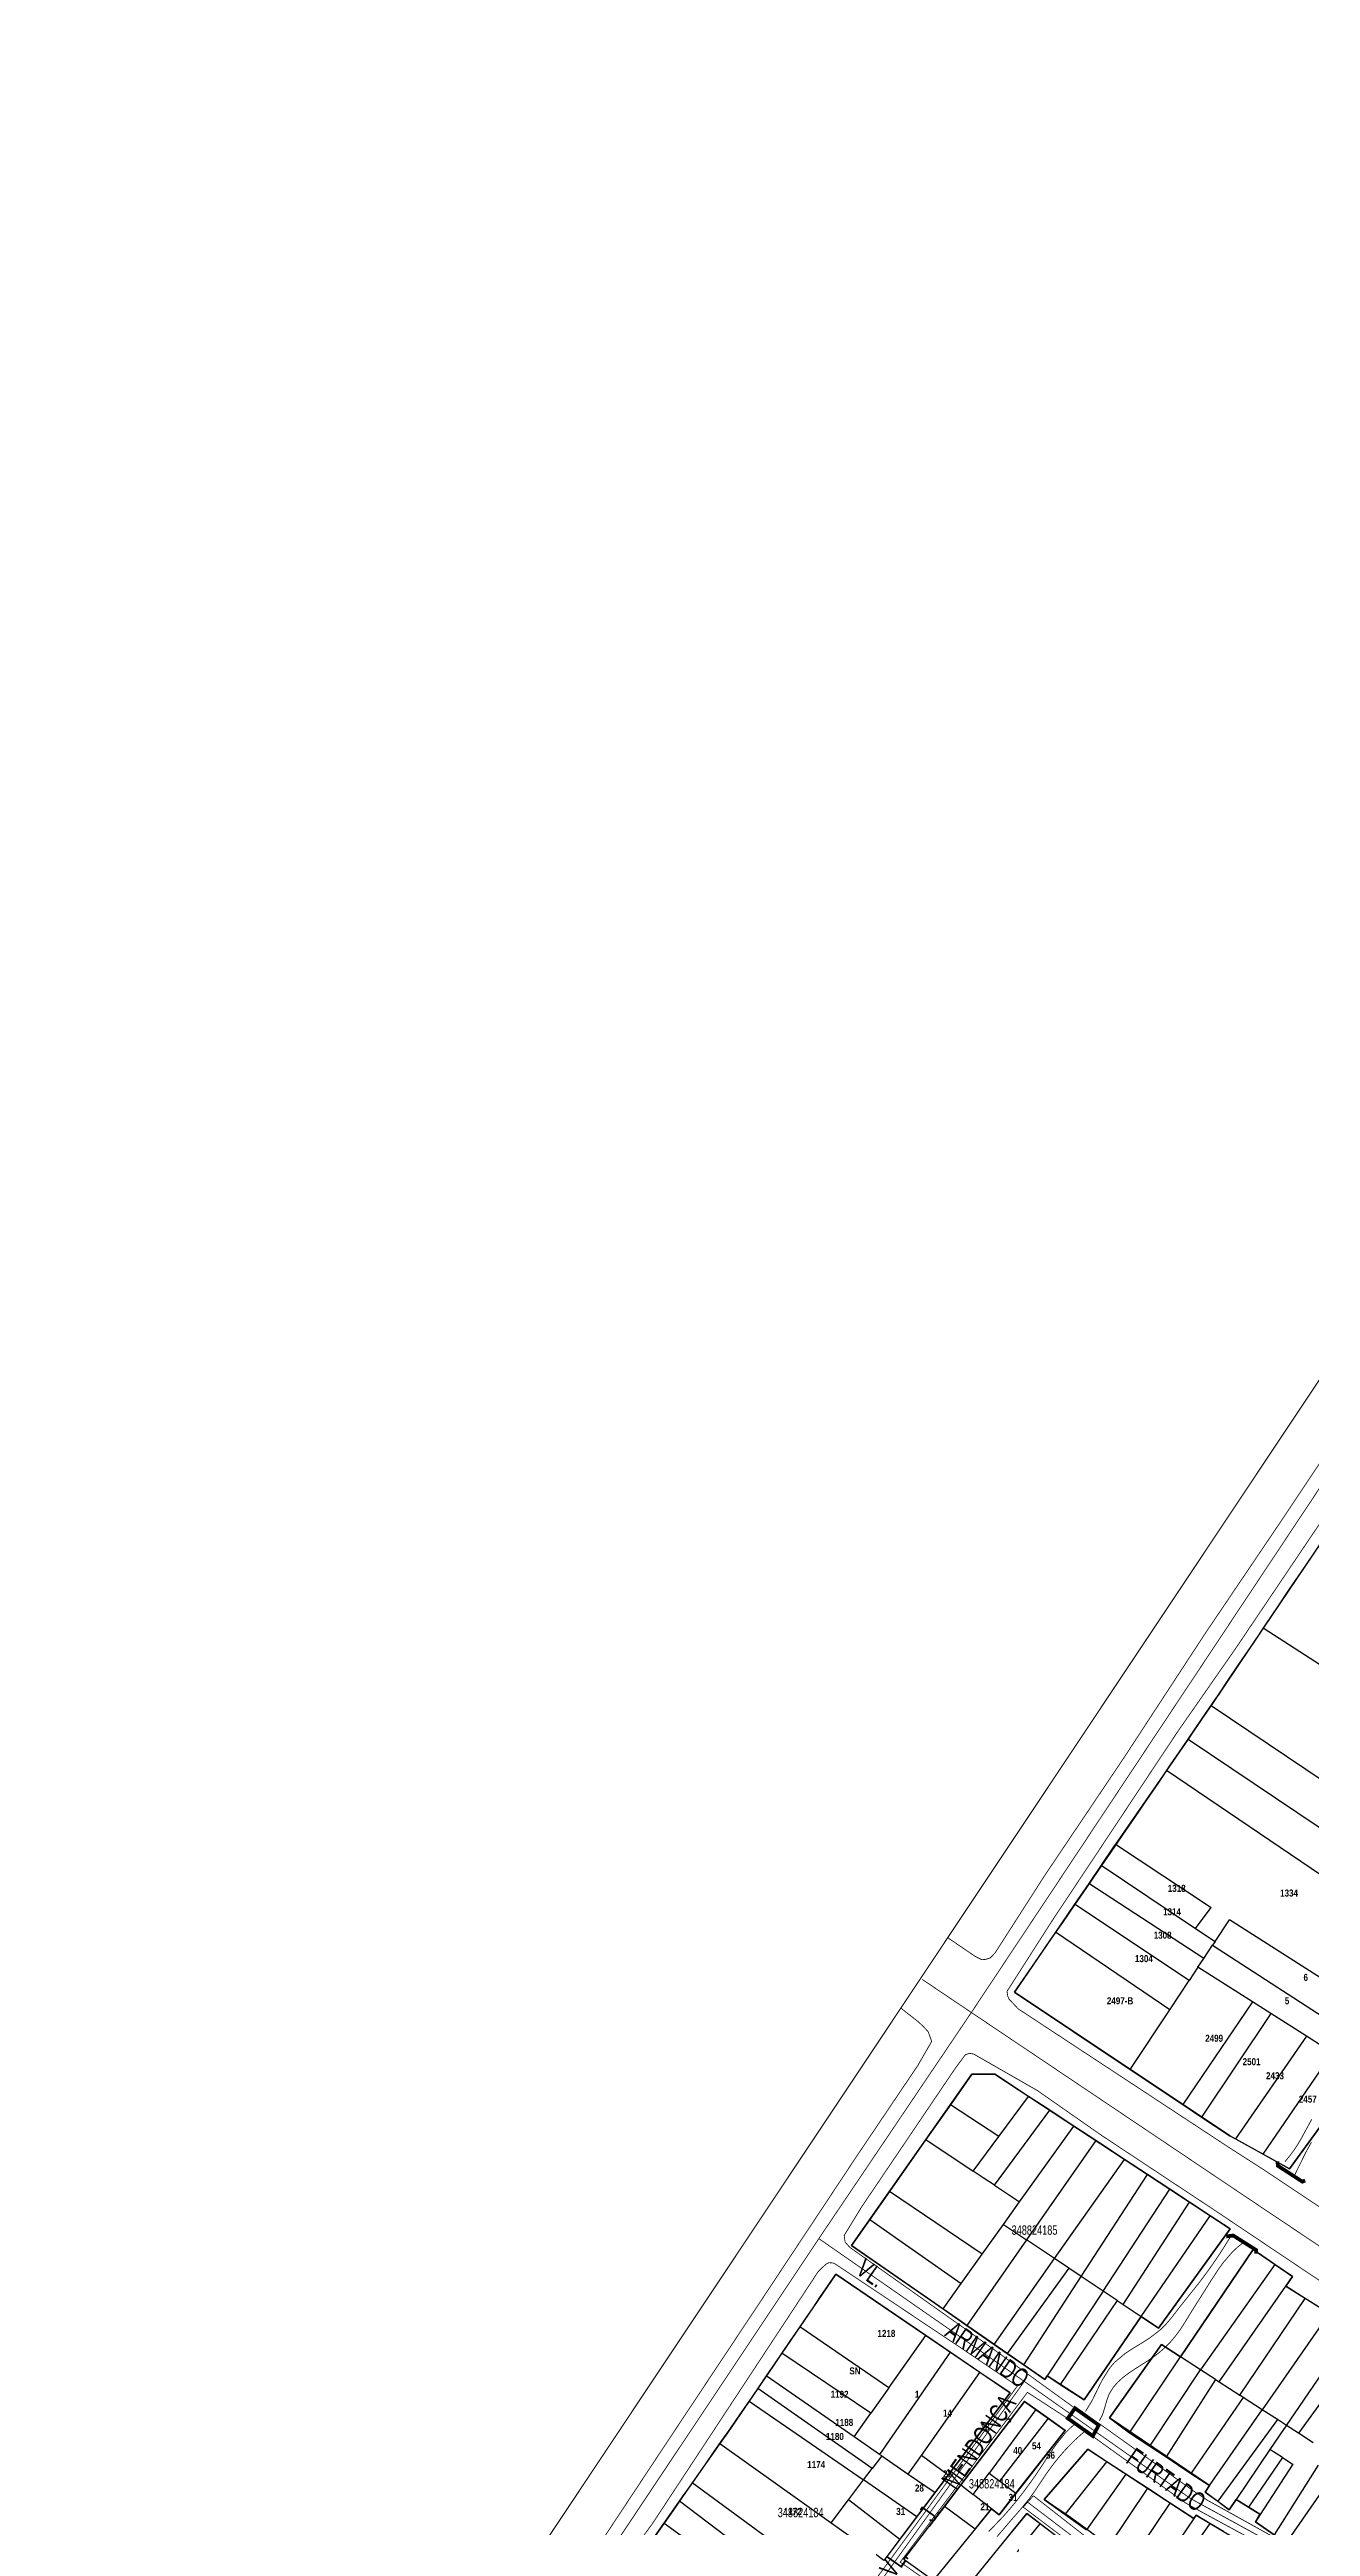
# Model space of a CAD drawing. Extents: x 203136 to 205923, y 4839890 to 4842982.
# Drawn here: x 203739 to 204008, y 4841901 to 4842430 of the extents above; entities that cross this region are included whole.
import ezdxf
from ezdxf.enums import TextEntityAlignment as Align

# ---------------------------------------------------------------- set-up
doc = ezdxf.new("R2010")
doc.units = 0
doc.header["$LTSCALE"] = 1.5
doc.header["$MEASUREMENT"] = 0
doc.linetypes.add('TRACO_25', pattern=[8, 3, -1, 1, -1, 1, -1])
for name, color, linetype in [('CD_MALHA_LOTES', 40, 'CONTINUOUS'), ('CD_TXT_QUADRA', 7, 'CONTINUOUS'), ('HD-CANAIS', 7, 'CONTINUOUS'), ('LM-LIM-SETOR-FISCAL', 7, 'CONTINUOUS'), ('RU-QUADRAS', 210, 'CONTINUOUS'), ('SV-EIXO-RUA-N-PAV', 6, 'CONTINUOUS'), ('SV-EIXO-RUA-PAV', 20, 'CONTINUOUS'), ('SV-PONTE-BUEIRO', 249, 'CONTINUOUS'), ('SV-RUA-PAVIM-S-GUIA-C-GUIA', 7, 'CONTINUOUS'), ('SV-TXT-RUA-N-PAV-S-GUIA-C-GUIA', 7, 'CONTINUOUS'), ('Th_NmrPort', 1, 'CONTINUOUS')]:
    doc.layers.add(name, color=color, linetype=linetype)
doc.styles.add('ARIAL', font='ARIAL.TTF')
doc.styles.get("Standard").update_dxf_attribs({"font": 'swisscbo.ttf'})
doc.linetypes.add('Limite', pattern='A,20,-3,[130,ltypeshp.shx,S=6.35,R=0,X=0,Y=0],-3,20', length=46)

msp = doc.modelspace()

# ---------------------------------------------------------------- linework, layer by layer
at = {"layer": 'CD_MALHA_LOTES', "linetype": 'Continuous'}
for p, q in [((204015.58, 4842119.03), (203997.8, 4842092.71)), ((203997.8, 4842092.71), (203986.67, 4842076.24)), ((204018.85, 4842079.13), (203997.8, 4842092.71)), ((203986.67, 4842076.24), (203984.86, 4842073.56)), ((203986.67, 4842076.24), (204048.09, 4842034.92)), ((203984.86, 4842073.56), (203981.75, 4842069.05)), ((203981.75, 4842069.05), (203977.14, 4842062.38)), ((203981.75, 4842069.05), (204042.28, 4842028.37)), ((203977.14, 4842062.38), (203966.27, 4842046.63)), ((204032.37, 4842024.93), (203977.14, 4842062.38)), ((203966.01, 4842046.25), (203963.2, 4842042.13)), ((203966.27, 4842046.63), (203966.01, 4842046.25)), ((203966.27, 4842046.63), (203986.72, 4842033.11)), ((203963.2, 4842042.13), (203960.54, 4842038.25)), ((203963.2, 4842042.13), (203983.37, 4842028.6)), ((203957.51, 4842033.8), (203953.46, 4842027.87)), ((203960.54, 4842038.25), (203957.51, 4842033.8)), ((203981.99, 4842017.53), (203957.51, 4842033.8)), ((203985.12, 4842022.23), (203960.54, 4842038.25)), ((203983.37, 4842028.6), (203986.72, 4842033.11)), ((203983.37, 4842028.6), (203987.52, 4842025.83)), ((203987.52, 4842025.83), (203990.59, 4842030.45)), ((204019.46, 4842012.04), (203990.59, 4842030.45)), ((203953.46, 4842027.87), (203944.68, 4842015.02)), ((203977.86, 4842011.3), (203953.46, 4842027.87)), ((203985.12, 4842022.23), (203987.01, 4842025.04)), ((203987.52, 4842025.83), (203987.01, 4842025.04)), ((203987.01, 4842025.04), (204015.64, 4842006.47)), ((203977.86, 4842011.3), (203981.99, 4842017.53)), ((203983.88, 4842020.37), (203981.99, 4842017.53)), ((203983.88, 4842020.37), (203985.12, 4842022.23)), ((203995.56, 4842012.95), (203983.88, 4842020.37)), ((203944.68, 4842015.02), (203969.4, 4841998.56)), ((203995.56, 4842012.95), (203980.66, 4841991.06)), ((203999.41, 4842010.5), (203995.56, 4842012.95)), ((203969.4, 4841998.56), (203977.86, 4842011.3)), ((203999.41, 4842010.5), (203984.66, 4841988.39)), ((204007.05, 4842005.64), (203999.41, 4842010.5)), ((204007.05, 4842005.64), (203991.87, 4841983.72)), ((203997.77, 4841980.44), (204012.63, 4842002.09)), ((204012.63, 4842002.09), (204007.05, 4842005.64)), ((203935.58, 4841997.51), (203931.01, 4841991)), ((203940.51, 4841997.51), (203935.58, 4841997.51)), ((203947.71, 4841992.78), (203940.51, 4841997.51)), ((203969.4, 4841998.56), (203980.66, 4841991.06)), ((204003.42, 4841977.3), (204018.67, 4841998.26)), ((203941.38, 4841984.26), (203947.71, 4841992.78)), ((203952.22, 4841989.82), (203947.71, 4841992.78)), ((203980.66, 4841991.06), (203984.66, 4841988.39)), ((203931.01, 4841991), (203925.78, 4841983.56)), ((203941.38, 4841984.26), (203931.01, 4841991)), ((203940.41, 4841973.82), (203952.22, 4841989.82)), ((203945.76, 4841970.25), (203957.34, 4841986.46)), ((203957.34, 4841986.46), (203952.22, 4841989.82)), ((203962.06, 4841983.36), (203957.34, 4841986.46)), ((203984.66, 4841988.39), (203990.7, 4841984.37)), ((203925.78, 4841983.56), (203918.01, 4841972.5)), ((203925.78, 4841983.56), (203935.89, 4841976.82)), ((203935.89, 4841976.82), (203941.38, 4841984.26)), ((203962.06, 4841983.36), (203947.28, 4841962.17)), ((203968.18, 4841979.34), (203962.06, 4841983.36)), ((203990.7, 4841984.37), (203991.87, 4841983.72)), ((203991.87, 4841983.72), (203997.77, 4841980.44)), ((203938.03, 4841975.4), (203935.89, 4841976.82)), ((203940.41, 4841973.82), (203938.03, 4841975.4)), ((203953.26, 4841958.17), (203968.18, 4841979.34)), ((203958.96, 4841954.36), (203973.12, 4841976.09)), ((203973.12, 4841976.09), (203968.18, 4841979.34)), ((203977.89, 4841972.96), (203973.12, 4841976.09)), ((203997.77, 4841980.44), (204003.42, 4841977.3)), ((203918.01, 4841972.5), (203913.79, 4841966.5)), ((203937.81, 4841959.13), (203918.01, 4841972.5)), ((203940.41, 4841973.82), (203945.76, 4841970.25)), ((203942.34, 4841965.47), (203945.76, 4841970.25)), ((203963.6, 4841951.25), (203977.89, 4841972.96)), ((203967.93, 4841948.36), (203982.07, 4841970.22)), ((203982.07, 4841970.22), (203977.89, 4841972.96)), ((203986.47, 4841967.33), (203982.07, 4841970.22)), ((203913.79, 4841966.5), (203909.91, 4841960.97)), ((203913.79, 4841966.5), (203933.31, 4841952.84)), ((203937.81, 4841959.13), (203942.34, 4841965.47)), ((203942.34, 4841965.47), (203947.28, 4841962.17)), ((203971.75, 4841945.8), (203986.47, 4841967.33)), ((203990.78, 4841964.5), (203986.47, 4841967.33)), ((203909.91, 4841960.97), (203929.43, 4841947.41)), ((203947.28, 4841962.17), (203934.52, 4841943.88)), ((203953.26, 4841958.17), (203947.28, 4841962.17)), ((203975.45, 4841943.33), (203990.78, 4841964.5)), ((203995.7, 4841960.14), (203980.17, 4841937.19)), ((204000.3, 4841956.94), (203995.7, 4841960.14)), ((203906.51, 4841954.84), (203898.84, 4841943.63)), ((203925.78, 4841941.72), (203906.51, 4841954.84)), ((203933.31, 4841952.84), (203937.81, 4841959.13)), ((203940.34, 4841939.84), (203953.26, 4841958.17)), ((203956.32, 4841956.12), (203943.15, 4841937.89)), ((203946.65, 4841935.46), (203958.96, 4841954.36)), ((203956.32, 4841956.12), (203953.26, 4841958.17)), ((203958.96, 4841954.36), (203956.32, 4841956.12)), ((203963.6, 4841951.25), (203958.96, 4841954.36)), ((204000.3, 4841956.94), (203984.59, 4841934.63)), ((204004.07, 4841954.32), (204000.3, 4841956.94)), ((204002.65, 4841952.28), (204004.07, 4841954.32)), ((203929.43, 4841947.41), (203933.31, 4841952.84)), ((203963.6, 4841951.25), (203951.66, 4841933.11)), ((203966.65, 4841949.21), (203954.44, 4841931.32)), ((203966.65, 4841949.21), (203963.6, 4841951.25)), ((203966.65, 4841949.21), (203967.93, 4841948.36)), ((203988.38, 4841931.88), (204002.65, 4841952.28)), ((203992.82, 4841929), (204006.79, 4841949.67)), ((204006.79, 4841949.67), (204002.65, 4841952.28)), ((204011.88, 4841946.46), (204006.79, 4841949.67)), ((203898.84, 4841943.63), (203894.99, 4841937.99)), ((203917.88, 4841930.58), (203898.84, 4841943.63)), ((203929.43, 4841947.41), (203934.52, 4841943.88)), ((203934.52, 4841943.88), (203940.34, 4841939.84)), ((203959.58, 4841927.99), (203971.75, 4841945.8)), ((203967.93, 4841948.36), (203971.75, 4841945.8)), ((203971.75, 4841945.8), (203975.45, 4841943.33)), ((204011.88, 4841946.46), (203997.6, 4841925.91)), ((203930.97, 4841938.18), (203915.86, 4841916.37)), ((203917.88, 4841930.58), (203925.78, 4841941.72)), ((203930.97, 4841938.18), (203925.78, 4841941.72)), ((203937.32, 4841933.86), (203930.97, 4841938.18)), ((203940.34, 4841939.84), (203943.15, 4841937.89)), ((203976.09, 4841939.83), (203964.98, 4841924.18)), ((203980.17, 4841937.19), (203976.09, 4841939.83)), ((204002.76, 4841922.56), (204016.98, 4841943.24)), ((204020.08, 4841941.28), (204005.38, 4841920.87)), ((203891.67, 4841933.13), (203889.84, 4841930.46)), ((203894.99, 4841937.99), (203891.67, 4841933.13)), ((203910.45, 4841920.12), (203891.67, 4841933.13)), ((203914.02, 4841925.14), (203894.99, 4841937.99)), ((203924.8, 4841916.14), (203937.32, 4841933.86)), ((203943.75, 4841929.48), (203937.32, 4841933.86)), ((203943.15, 4841937.89), (203946.65, 4841935.46)), ((203946.65, 4841935.46), (203951.15, 4841932.33)), ((203951.15, 4841932.33), (203951.66, 4841933.11)), ((203951.66, 4841933.11), (203954.44, 4841931.32)), ((203969.23, 4841921.01), (203980.17, 4841937.19)), ((203973.58, 4841918.13), (203984.45, 4841934.42)), ((203984.45, 4841934.42), (203980.17, 4841937.19)), ((203984.45, 4841934.42), (203984.59, 4841934.63)), ((203987.63, 4841932.36), (203984.45, 4841934.42)), ((203887.99, 4841927.76), (203883.38, 4841921.01)), ((203889.84, 4841930.46), (203887.99, 4841927.76)), ((203887.99, 4841927.76), (203912.44, 4841910.92)), ((203914.3, 4841913.37), (203889.84, 4841930.46)), ((203917.88, 4841930.58), (203914.02, 4841925.14)), ((203930.53, 4841911.96), (203943.75, 4841929.48)), ((203946.86, 4841927.65), (203933.24, 4841909.85)), ((203949.24, 4841925.95), (203946.86, 4841927.65)), ((203954.44, 4841931.32), (203959.58, 4841927.99)), ((203987.63, 4841932.36), (203977.07, 4841915.82)), ((203993.55, 4841928.53), (203982.56, 4841912.6)), ((203987.63, 4841932.36), (203988.38, 4841931.88)), ((203988.38, 4841931.88), (203992.82, 4841929)), ((203993.55, 4841928.53), (203992.82, 4841929)), ((203997.6, 4841925.91), (203993.55, 4841928.53)), ((203910.45, 4841920.12), (203914.02, 4841925.14)), ((203949.24, 4841925.95), (203939.25, 4841912.38)), ((203941.54, 4841910.67), (203951.82, 4841923.91)), ((203951.92, 4841924.04), (203949.24, 4841925.95)), ((203951.92, 4841924.04), (203951.82, 4841923.91)), ((203955.48, 4841921.5), (203951.92, 4841924.04)), ((203964.98, 4841924.18), (203969.23, 4841921.01)), ((203986.33, 4841909.7), (203997.6, 4841925.91)), ((204000.85, 4841923.8), (203988.09, 4841906.36)), ((204000.85, 4841923.8), (203997.6, 4841925.91)), ((204002.76, 4841922.56), (204000.85, 4841923.8)), ((204002.76, 4841922.56), (204002.28, 4841921.87)), ((204005.38, 4841920.87), (204002.76, 4841922.56)), ((203881.74, 4841918.67), (203875.87, 4841910.29)), ((203883.38, 4841921.01), (203881.74, 4841918.67)), ((203881.74, 4841918.67), (203905.51, 4841901.78)), ((203915.86, 4841916.37), (203910.45, 4841920.12)), ((203945, 4841908.08), (203955.48, 4841921.5)), ((203960.34, 4841917.47), (203951.02, 4841906.72)), ((203964.4, 4841914.82), (203960.34, 4841917.47)), ((203969.23, 4841921.01), (203973.58, 4841918.13)), ((203973.58, 4841918.13), (203977.07, 4841915.82)), ((203999.26, 4841917.42), (203992.01, 4841906.71)), ((204002.28, 4841921.87), (203999.26, 4841917.42)), ((204001.92, 4841915.7), (203999.26, 4841917.42)), ((204008.51, 4841918.84), (204005.38, 4841920.87)), ((203912.44, 4841910.92), (203914.3, 4841913.37)), ((203916.33, 4841916.05), (203914.3, 4841913.37)), ((203916.33, 4841916.05), (203915.86, 4841916.37)), ((203916.33, 4841916.05), (203922, 4841912.17)), ((203922, 4841912.17), (203924.8, 4841916.14)), ((203922, 4841912.17), (203927.73, 4841908.25)), ((203930.53, 4841911.96), (203924.8, 4841916.14)), ((203927.73, 4841908.25), (203930.53, 4841911.96)), ((203935.88, 4841907.79), (203939.25, 4841912.38)), ((203939.25, 4841912.38), (203941.54, 4841910.67)), ((203955.52, 4841903.51), (203964.4, 4841914.82)), ((203968.49, 4841912.14), (203960.08, 4841900.26)), ((203968.49, 4841912.14), (203964.4, 4841914.82)), ((203973.09, 4841909.13), (203968.49, 4841912.14)), ((203977.07, 4841915.82), (203982.37, 4841912.31)), ((203982.56, 4841912.6), (203982.37, 4841912.31)), ((203982.37, 4841912.31), (203986.33, 4841909.7)), ((204001.92, 4841915.7), (203994.66, 4841905.09)), ((204004.12, 4841914.27), (203997.16, 4841903.54)), ((204009.53, 4841914.05), (204000.16, 4841899.18)), ((204001.92, 4841915.7), (204004.02, 4841914.34)), ((204002.7, 4841897.41), (204012.78, 4841911.88)), ((204004.02, 4841914.34), (204004.12, 4841914.27)), ((203875.87, 4841910.29), (203873.16, 4841906.41)), ((203903.18, 4841890.22), (203875.87, 4841910.29)), ((203905.51, 4841901.78), (203909.22, 4841906.67)), ((203909.22, 4841906.67), (203912.44, 4841910.92)), ((203920.18, 4841898.24), (203909.22, 4841906.67)), ((203923.83, 4841903.07), (203912.44, 4841910.92)), ((203923.83, 4841903.07), (203927.73, 4841908.25)), ((203933.24, 4841909.85), (203929.73, 4841905.26)), ((203933.24, 4841909.85), (203935.88, 4841907.79)), ((203939.81, 4841904.72), (203935.88, 4841907.79)), ((203941.4, 4841903.48), (203945, 4841908.08)), ((203941.54, 4841910.67), (203945, 4841908.08)), ((203951.02, 4841906.72), (203955.52, 4841903.51)), ((203973.09, 4841909.13), (203964.81, 4841896.84)), ((203977.94, 4841905.96), (203973.09, 4841909.13)), ((203986.33, 4841909.7), (203985.38, 4841908.33)), ((203985.38, 4841908.33), (203988.09, 4841906.36)), ((203990.55, 4841904.56), (203992.01, 4841906.71)), ((203992.01, 4841906.71), (203994.66, 4841905.09)), ((203869.83, 4841901.69), (203866.56, 4841897.09)), ((203871.2, 4841903.62), (203869.83, 4841901.69)), ((203869.83, 4841901.69), (203896.78, 4841882.27)), ((203873.16, 4841906.41), (203871.2, 4841903.62)), ((203899.88, 4841886.12), (203873.16, 4841906.41)), ((203905.51, 4841901.78), (203909.95, 4841898.63)), ((203920.18, 4841898.24), (203923.83, 4841903.07)), ((203929.73, 4841905.26), (203926.44, 4841900.96)), ((203936.27, 4841900.4), (203929.73, 4841905.26)), ((203936.27, 4841900.4), (203939.81, 4841904.72)), ((203939.81, 4841904.72), (203941.4, 4841903.48)), ((203947.29, 4841903.76), (203942.37, 4841897.7)), ((203945.32, 4841895.56), (203950.18, 4841901.57)), ((203950.18, 4841901.57), (203947.29, 4841903.76)), ((203953.19, 4841899.29), (203950.18, 4841901.57)), ((203955.52, 4841903.51), (203960.08, 4841900.26)), ((203969.33, 4841893.19), (203977.94, 4841905.96)), ((203982.98, 4841902.67), (203975.63, 4841891.84)), ((203982.98, 4841902.67), (203977.94, 4841905.96)), ((203986.42, 4841901.62), (203978.34, 4841890.08)), ((203983.46, 4841903.38), (203982.98, 4841902.67)), ((203986.42, 4841901.62), (203983.46, 4841903.38)), ((203989.3, 4841899.92), (203986.42, 4841901.62)), ((203988.09, 4841906.36), (203990.55, 4841904.56)), ((203994.66, 4841905.09), (203997.06, 4841903.62)), ((203997.16, 4841903.54), (203996.14, 4841901.98)), ((203996.14, 4841901.98), (204000.16, 4841899.18)), ((203997.06, 4841903.62), (203997.16, 4841903.54))]:
    msp.add_line(p, q, dxfattribs=at)
for p in [(203946.86, 4841927.65), (203949.24, 4841925.95), (203949.24, 4841925.95), (203955.48, 4841921.5), (203939.25, 4841912.38), (203939.25, 4841912.38), (203933.24, 4841909.85), (203933.24, 4841909.85), (203935.88, 4841907.79), (203941.54, 4841910.67), (203941.54, 4841910.67), (203945, 4841908.08), (203929.73, 4841905.26), (203929.73, 4841905.26), (203939.81, 4841904.72)]:
    msp.add_point(p, dxfattribs=at)
at = {"layer": 'HD-CANAIS', "const_width": 0.18}
for points in [[(204008.170257, 4841987.888335), (204006.727844, 4841985.249455), (204006.014983, 4841983.916722), (204005.132431, 4841982.440382), (204004.292074, 4841981.195166), (204003.394483, 4841979.992676), (204002.445211, 4841978.831236)], [(204004.56, 4841976.09), (204005.871463, 4841978.723787), (204006.536993, 4841980.090434), (204007.234095, 4841981.454808), (204008.118129, 4841983.017781)], [(203990.86, 4841962.9), (203989.279957, 4841960.352044), (203988.462733, 4841959.093022), (203987.62727, 4841957.845379), (203986.755841, 4841956.585053), (203985.883282, 4841955.363612), (203984.992244, 4841954.156733), (203983.86, 4841952.68), (203981.987619, 4841950.34299), (203980.111132, 4841947.997045), (203979.029807, 4841946.592119), (203978.099137, 4841945.404143), (203977.129374, 4841944.259032), (203975.92, 4841943.03), (203973.558544, 4841941.212325), (203972.288614, 4841940.399314), (203970.992317, 4841939.610099), (203969.564897, 4841938.732095), (203968.30461, 4841937.894214), (203966.023808, 4841935.975937), (203965.023984, 4841934.792161), (203963.42648, 4841932.238525), (203962.735621, 4841930.88359), (203962.036526, 4841929.422807), (203961.375305, 4841928.070142), (203959.84934, 4841925.504176)], [(203993.55, 4841961.57), (203992.347041, 4841960.626392), (203991.246738, 4841959.597872), (203989.294179, 4841957.336507), (203988.285071, 4841955.946447), (203986.64177, 4841953.434057), (203985.843438, 4841952.160426), (203984.877839, 4841950.631304), (203983.271567, 4841948.098975), (203982.477722, 4841946.826233), (203981.537326, 4841945.288008), (203980.74327, 4841944.013195), (203979.912383, 4841942.764112), (203978.98, 4841941.51), (203978.000912, 4841940.368574), (203976.943853, 4841939.29436), (203975.819651, 4841938.29096), (203974.639131, 4841937.36198), (203973.084823, 4841936.293041), (203970.554304, 4841934.698494), (203969.292836, 4841933.862131), (203967.86647, 4841932.792759), (203966.730662, 4841931.766163), (203965.74244, 4841930.625826), (203964.91, 4841929.25), (203964.384345, 4841927.843468), (203963.973753, 4841926.377635), (203963.521187, 4841924.936862), (203962.84, 4841923.56)], [(203957.73, 4841922.98), (203956.580287, 4841921.981637), (203955.526848, 4841920.908096), (203953.643572, 4841918.585936), (203952.749032, 4841917.315439), (203951.102089, 4841914.806206), (203950.283503, 4841913.546763), (203949.36292, 4841912.174079), (203948.505996, 4841910.942712), (203946.733765, 4841908.522352), (203945.498398, 4841906.925519), (203944.555917, 4841905.757428), (203943.590559, 4841904.608642), (203942.29, 4841903.14), (203940.218969, 4841900.971567), (203939.155994, 4841899.912738)], [(203959.93, 4841921.48), (203958.781856, 4841920.509678), (203957.672245, 4841919.498144), (203956.600834, 4841918.447591), (203955.567291, 4841917.360208), (203954.439056, 4841916.08345), (203953.485269, 4841914.92475), (203952.568305, 4841913.736092), (203951.687832, 4841912.519665), (203950.65987, 4841911.005058), (203949.833399, 4841909.751398), (203948.998161, 4841908.5054), (203947.92, 4841907), (203946.022239, 4841904.680247), (203945.033125, 4841903.550427), (203944.042864, 4841902.42124), (203942.887435, 4841901.067295), (203940.942558, 4841898.784099)]]:
    msp.add_lwpolyline(points, dxfattribs=at)
at = {"layer": 'LM-LIM-SETOR-FISCAL', "linetype": 'Limite', "ltscale": 0.1, "flags": 128}
msp.add_lwpolyline([(203469.377234, 4841362.89061, 0.25, 0.25, 0), (203519.491753, 4841421.251163, 0.25, 0.25, 0), (203539.040039, 4841445.453803, 0.25, 0.25, 0), (203552.611299, 4841461.387824, 0.25, 0.25, 0), (203566.238133, 4841484.68956, 0.25, 0.25, 0), (203609.99, 4841529.19, 0.25, 0.25, 0), (203632, 4841555.03, 0.25, 0.25, 0), (203660.44, 4841587.64, 0.25, 0.25, 0), (203674.06, 4841602.04, 0.25, 0.25, 0), (203710.04, 4841645.13, 0.25, 0.25, 0), (203742.06, 4841682.63, 0.25, 0.25, 0), (203749.59, 4841692.3, 0.25, 0.25, 0), (203765.8, 4841714.59, 0.25, 0.25, 0), (203770.437717, 4841723.305383, 0.25, 0.25, 0), (203714.413653, 4841762.64358, 0.25, 0.25, 0), (203723.585168, 4841777.541949, 0.25, 0.25, 0), (203744.064325, 4841808.260684, 0.25, 0.25, 0), (203754.769339, 4841823.620052, 0.25, 0.25, 0), (203763.612611, 4841832.928759, 0.25, 0.25, 0), (203773.572638, 4841842.432366, 0.25, 0.25, 0), (203784.091768, 4841852.942481, 0.25, 0.25, 0), (203799.86552, 4841866.904972, 0.25, 0.25, 0), (203809.371409, 4841877.624378, 0.25, 0.25, 0), (203820.293068, 4841888.950542, 0.25, 0.25, 0), (203834.046268, 4841882.073942, 0.25, 0.25, 0), (204046.7661, 4842201.182221, 0.25, 0.25, 0), (204178.512752, 4842399.235913, 0.25, 0.25, 0), (204339.269682, 4842642.311478, 0.25, 0.25, 0), (204394.703106, 4842727.956118, 0.25, 0.25, 0), (204455.679872, 4842818.312599, 0.25, 0.25, 0), (204552.409898, 4842958.280115, 0.18, 0.18, 0), (204552.411197, 4842958.281995, 0.25, 0.25, 0), (204552.409898, 4842958.280115, 0.25, 0.25, 0), (204552.41, 4842958.28, 0.25, 0.25, 0), (204636.88, 4842865.48, 0.25, 0.25, 0), (204802.20702, 4842671.508044, 0.25, 0.25, 0), (204837.727029, 4842630.149129, 0.25, 0.25, 0), (205008.271732, 4842430.409897, 0.25, 0.25, 0), (205138.673959, 4842279.328213, 0.25, 0.25, 0), (205174.437256, 4842238.699161, 0.25, 0.25, 0), (205203.631784, 4842204.152303, 0.25, 0.25, 0), (205240.124945, 4842163.766539, 0.25, 0.25, 0), (205267.85, 4842136.34, 0.25, 0.25, 0), (205295.915353, 4842071.881893, 0.25, 0.25, 0), (205307.647026, 4842046.742594, 0.25, 0.25, 0), (205351.13, 4841954.04, 0.25, 0.25, 0), (205379.26, 4841896.27, 0.25, 0.25, 0), (205405.061808, 4841844.580735, 0.25, 0.25, 0), (205438.77, 4841777.24, 0.25, 0.25, 0), (205460.65, 4841701.79, 0.25, 0.25, 0), (205500.37, 4841613.55, 0.25, 0.25, 0), (205574.15, 4841463.73, 0.25, 0.25, 0), (205576.19, 4841458.65, 0.25, 0.25, 0), (205586.52, 4841433.19, 0.25, 0.25, 0), (205615.29, 4841364.14, 0.25, 0.25, 0), (205647.73668, 4841231.470751, 0.25, 0.25, 0), (205655.460047, 4841210.753747, 0.25, 0.25, 0), (205675.209194, 4841159.41187, 0.25, 0.25, 0), (205690.04619, 4841124.071091, 0.25, 0.25, 0), (205704.679922, 4841088.324092, 0.25, 0.25, 0), (205713.35, 4841065.22, 0.25, 0.25, 0), (205719.94, 4841049.35, 0.25, 0.25, 0), (205719.957412, 4841049.304741, 0, 0, 0), (205790.360912, 4840892.191443, 0, 0, 0)], format="xyseb", dxfattribs=at)
at = {"layer": 'RU-QUADRAS', "color": 6, "linetype": 'Continuous'}
for points in [[(203944.68, 4842015.02, 0.0044323061), (204026.16, 4842134.89), (204098.76, 4842085.39, -0.0167704167), (204048.58, 4842035.47), (204036.71, 4842022.1), (204024.12, 4842003.8), (204019.25, 4842007.16), (204021.77, 4842010.56), (204019.46, 4842012.04), (204012.63, 4842002.09), (204018.67, 4841998.26), (204003.42, 4841977.3), (203990.7, 4841984.37)], [(203853.75, 4841879.09, 0.007789727), (203906.51, 4841954.84), (203943.75, 4841929.48), (203916.8, 4841893.76), (203914.69, 4841895.26), (203910.84, 4841890.64), (203914.58, 4841887.61), (203888.32, 4841855.16)]]:
    msp.add_lwpolyline(points, format="xyb", close=True, dxfattribs=at)
for points in [[(203909.91, 4841960.97), (203935.58, 4841997.51), (203940.51, 4841997.51), (203990.78, 4841964.5), (203975.45, 4841943.33), (203971.75, 4841945.8), (203959.58, 4841927.99), (203951.66, 4841933.11), (203951.15, 4841932.33)], [(203921.07, 4841893.94), (203946.86, 4841927.65), (203955.48, 4841921.5), (203941.4, 4841903.48), (203939.81, 4841904.72), (203927.34, 4841889.47)]]:
    msp.add_lwpolyline(points, close=True, dxfattribs=at)
for points in [[(204002.7, 4841897.41), (203996.14, 4841901.98), (203997.06, 4841903.62), (203992.01, 4841906.71), (203990.55, 4841904.56), (203985.38, 4841908.33), (203986.33, 4841909.7), (203964.98, 4841924.18), (203976.09, 4841939.83), (203980.17, 4841937.19), (203995.7, 4841960.14), (204004.07, 4841954.32), (204002.65, 4841952.28), (204041.14, 4841928.25), (204056.54, 4841916.3), (204057.5, 4841918), (204061.73, 4841914.74), (204060.74, 4841913.21), (204082.17, 4841899.51)], [(203934.13, 4841887.52), (203947.29, 4841903.76), (203974.2, 4841883.39)]]:
    msp.add_lwpolyline(points, dxfattribs=at)
msp.add_lwpolyline([(203979.35, 4841884.44, 0.0428778627), (203951.02, 4841906.72), (203960.34, 4841917.47), (203982.97, 4841902.67), (203983.46, 4841903.38), (204000.02, 4841893.56)], format="xyb", dxfattribs=at)
at = {"layer": 'SV-EIXO-RUA-N-PAV', "const_width": 0.18, "flags": 128}
for points in [[(203902.899, 4841962.4343), (203946.783655, 4841931.9518), (203959.818559, 4841922.772586), (203982.277558, 4841906.9569), (204000.367092, 4841897.0703)], [(203946.783655, 4841931.9518), (203919.053406, 4841893.372954), (203916.327382, 4841889.580458), (203916.455836, 4841886.914041), (203908.376191, 4841877.165825)]]:
    msp.add_lwpolyline(points, dxfattribs=at)
at = {"layer": 'SV-EIXO-RUA-PAV', "const_width": 0.18, "flags": 128}
for points in [[(204062.169756, 4842201.1799), (204054.1689, 4842189.1867), (204026.857666, 4842148.224845), (203935.476309, 4842010.69943), (203902.899, 4841962.4343), (203846.0231, 4841877.1778)], [(204045.278391, 4841834.3814), (203987.543287, 4841872.255429), (203983.65445, 4841873.065604), (203973.932358, 4841879.871068), (203976.524916, 4841884.083974), (203947.574928, 4841906.114953)]]:
    msp.add_lwpolyline(points, dxfattribs=at)
at = {"layer": 'SV-EIXO-RUA-PAV', "const_width": 0.18}
msp.add_lwpolyline([(203924.991667, 4842017.756401), (203935.476309, 4842010.69943), (203999.572758, 4841967.6778), (204042.9698, 4841938.6918), (204092.611825, 4841905.370336), (204101.90602, 4841899.304365), (204130.917048, 4841879.920809), (204206.94601, 4841829.2385), (204230.198456, 4841813.486843), (204278.807034, 4841781.1704), (204327.071368, 4841748.98664), (204499.520364, 4841633.7721)], dxfattribs=at)
at = {"layer": 'SV-PONTE-BUEIRO', "const_width": 0.8}
for points in [[(204000.87, 4841978.91), (204000.94, 4841977.98), (204006.19, 4841974.58), (204006.77, 4841974.85)], [(203989.9, 4841962.9), (203991.4, 4841963.09), (203996.3, 4841959.99), (203996.31, 4841959.21)]]:
    msp.add_lwpolyline(points, dxfattribs=at)
msp.add_lwpolyline([(203957.61, 4841926.23), (203962.69, 4841922.62), (203961.42, 4841920.28), (203956.08, 4841924.07)], close=True, dxfattribs=at)
at = {"layer": 'SV-RUA-PAVIM-S-GUIA-C-GUIA', "linetype": 'Continuous', "const_width": 0.18, "flags": 128}
for points in [[(204010.192231, 4842145.985048), (204016.95, 4842141.52), (204017.69, 4842140.86), (204017.7, 4842139.8), (204016.85, 4842138.39), (204001, 4842114.65), (203985.55, 4842091.8), (203968.09, 4842065.11), (203951.17, 4842039.98), (203940.53, 4842023.4), (203939.52, 4842022.36), (203938.54, 4842022.04), (203937.73, 4842021.96), (203936.35, 4842022.63), (203930.514882, 4842026.608271)], [(203963.31, 4841984.45), (203949.6, 4841994.02), (203935.97, 4842001.83), (203935.1, 4842001.98), (203934.21, 4842001.71), (203931.99, 4841998.71), (203912.07, 4841969.25), (203908.31, 4841963.1), (203908.51, 4841961.7), (203909.49, 4841960.58)], [(203906.14, 4841957.2), (203905.08, 4841957.3), (203904.49, 4841957.03), (203903.86, 4841956.46), (203902.75, 4841955.37), (203867.36, 4841901.6), (203852.08, 4841880.7), (203851.56, 4841879.53), (203851.62, 4841878.8), (203852.93, 4841877.77), (203866.94, 4841867.4), (203887.968592, 4841853.389394), (203916.68, 4841834.26), (203972.81684, 4841796.664635)]]:
    msp.add_lwpolyline(points, dxfattribs=at)
at = {"layer": 'SV-RUA-PAVIM-S-GUIA-C-GUIA', "const_width": 0.18}
for points in [[(204018.93, 4842128.46), (203991.94, 4842088.43)], [(203991.94, 4842088.43), (203979.45, 4842070.51)], [(203979.45, 4842070.51), (203952.47, 4842029.88)], [(203952.47, 4842029.88), (203943.08, 4842015.19)], [(203943.08, 4842015.19), (203943.26, 4842014.15)], [(203943.26, 4842014.15), (203943.54, 4842013.54)], [(203943.54, 4842013.54), (203945.45, 4842011.5)], [(203927, 4842004.53), (203926.27, 4842006.56), (203925.146483, 4842007.78636), (203924.028893, 4842008.804268), (203921.773821, 4842010.569738), (203920.490653, 4842011.589448)], [(203945.45, 4842011.5), (203990.29, 4841982.03)], [(203924.08, 4841999.45), (203927, 4842004.53)], [(203910.98, 4841980.01), (203924.08, 4841999.45)], [(203987.13, 4841968.69), (203963.31, 4841984.45)], [(203990.29, 4841982.03), (203997.86, 4841977.17)], [(203890.26, 4841948.75), (203910.98, 4841980.01)], [(203997.86, 4841977.17), (204006.559138, 4841971.366888)], [(204006.559138, 4841971.366888), (204045.05, 4841945.69)], [(204019.27, 4841947.17), (203987.13, 4841968.69)], [(203870.11, 4841918.43), (203890.26, 4841948.75)], [(203849.36, 4841887.09), (203870.11, 4841918.43)], [(203946.546248, 4841905.118289), (203948.723895, 4841907.546462)], [(203948.723895, 4841907.546462), (203978.398206, 4841884.357266)], [(203975.262109, 4841883.434884), (203946.546248, 4841905.118289)]]:
    msp.add_lwpolyline(points, dxfattribs=at)
at = {"layer": 'SV-RUA-PAVIM-S-GUIA-C-GUIA', "linetype": 'TRACO_25', "const_width": 0.18, "flags": 128}
for points in [[(203960.215572, 4841921.075848), (203981.1, 4841906.09), (203983.41, 4841904.76), (204000.03, 4841895.74), (204001.25, 4841898.06), (203985.85, 4841906.61), (203982.8, 4841908.66), (203962.91, 4841922.86), (203957.54, 4841926.27), (203935.85, 4841941.96), (203909.49, 4841960.58)], [(203906.14, 4841957.2), (203933.79, 4841938.74), (203945.301821, 4841930.959205), (203915.42, 4841890.19), (203914.713421, 4841889.12849), (203915.860093, 4841887.877575), (203906.247335, 4841875.991282)], [(203957.954961, 4841922.791991), (203947.449037, 4841929.617144), (203920.286958, 4841893.36924), (203927.489992, 4841888.392598)]]:
    msp.add_lwpolyline(points, dxfattribs=at)

# ---------------------------------------------------------------- texts
at = {"layer": 'CD_TXT_QUADRA', "linetype": 'Continuous', "style": 'ARIAL', "width": 0.7}
for s, p in [('348824185', (203944.07, 4841963.25)), ('348824184', (203934.947082, 4841909.102402)), ('348824184', (203894.12, 4841902.97))]:
    msp.add_text(s, height=2, dxfattribs=at).set_placement(p)
at = {"layer": 'SV-TXT-RUA-N-PAV-S-GUIA-C-GUIA', "style": 'ARIAL', "width": 0.7}
for s, rotation, p in [('VL.                ARMANDO                         FURTADO', 325, (203910.5402, 4841955.1332)), ('VL.        J.     MENDONÇA', 55, (203918.8977, 4841889.7185))]:
    msp.add_text(s, height=4, rotation=rotation, dxfattribs=at).set_placement(p)
at = {"layer": 'Th_NmrPort', "color": 1}
for s, p in [('1318', (203977.418554, 4842037.197271)), ('1334', (204001.418554, 4842036.197271)), ('1314', (203976.418554, 4842032.197271)), ('1304', (203970.418554, 4842022.197271)), ('1308', (203974.418554, 4842027.197271)), ('6', (204006.418554, 4842018.197271)), ('2497-B', (203964.418554, 4842013.197271)), ('5', (204002.418554, 4842013.197271)), ('2499', (203985.418554, 4842005.197271)), ('2501', (203993.418554, 4842000.197271)), ('2433', (203998.418554, 4841997.197271)), ('2457', (204005.418554, 4841992.197271)), ('1218', (203915.418554, 4841942.197271)), ('SN', (203909.418554, 4841934.197271)), ('1192', (203905.418554, 4841929.197271)), ('1', (203923.418554, 4841929.197271)), ('1188', (203906.418554, 4841923.197271)), ('14', (203929.418554, 4841925.197271)), ('16', (203937.418554, 4841922.197271)), ('1180', (203904.418554, 4841920.197271)), ('40', (203944.418554, 4841917.197271)), ('54', (203948.418554, 4841918.197271)), ('1174', (203900.418554, 4841914.197271)), ('21', (203929.418554, 4841912.197271)), ('56', (203951.418554, 4841916.197271)), ('28', (203923.418554, 4841909.197271)), ('31', (203943.418554, 4841907.197271)), ('1172', (203895.418554, 4841904.197271)), ('31', (203919.418554, 4841904.197271)), ('21', (203937.418554, 4841905.197271))]:
    msp.add_text(s, height=1.5, dxfattribs=at).set_placement(p, align=Align.MIDDLE_LEFT)

doc.saveas('drawing.dxf')
